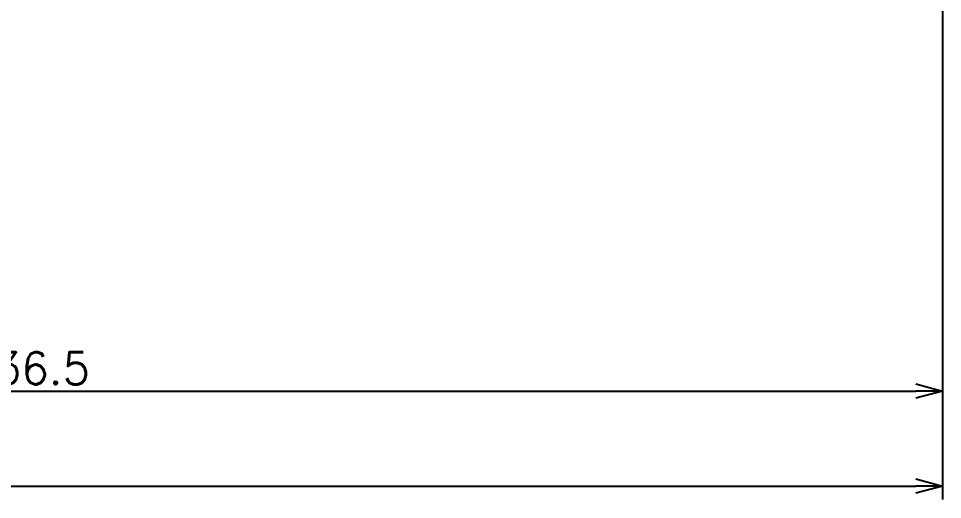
# Model space of a CAD drawing. Header units: millimetres. Extents: x 0 to 38884, y -3675 to 8056.
# Drawn here: x 27347 to 28211, y 3667 to 4116 of the extents above; entities that cross this region are included whole.
import ezdxf

# ---------------------------------------------------------------- set-up
doc = ezdxf.new("R2010")
doc.units = ezdxf.units.MM
doc.header["$LTSCALE"] = 2.4
doc.header["$PDMODE"] = 99
doc.header["$PDSIZE"] = 1
doc.layers.add('08_DIM', color=3, linetype='Continuous', lineweight=13)
doc.styles.add('KSS_TXT', font='txt.shx', dxfattribs={"bigfont": 'extfont2.shx'})
doc.dimstyles.new('KSS_DIM', dxfattribs={"dimscale": 2, "dimtxt": 3, "dimasz": 2.5, "dimexe": 1.25, "dimexo": 0.625, "dimtad": 1, "dimdsep": 46, "dimtxsty": 'KSS_TXT', "dimblk": 'OPEN30', "dimcen": 0, "dimazin": 2, "dimtfac": 0.75, "dimtmove": 0, "dimatfit": 3, "dimldrblk": 'OPEN30', "dimfxl": 1.25, "dimtolj": 1, "dimarcsym": 0})

# ---------------------------------------------------------------- blocks, each defined once
blk = doc.blocks.new('_Open30')
at = {"color": 0, "linetype": 'ByBlock', "lineweight": -2}
for p, q in [((-1, 0.268), (0, 0)), ((0, 0), (-1, -0.268)), ((0, 0), (-1, 0))]:
    blk.add_line(p, q, dxfattribs=at)
blk = doc.blocks.new('*D1185')
at = {"layer": '08_DIM', "color": 0, "lineweight": -2, "transparency": 16777216}
for p, q in [((28211.21, 4437.44), (28211.21, 3666.91)), ((24931.71, 3879.94), (24931.71, 3666.91)), ((24956.71, 3679.41), (28186.21, 3679.41))]:
    blk.add_line(p, q, dxfattribs=at)
at = {"layer": 'Defpoints', "color": 0, "transparency": 16777216}
for p in [(28211.21, 4443.69), (24931.71, 3886.19), (28211.21, 3679.41)]:
    blk.add_point(p, dxfattribs=at)
at = {"layer": '08_DIM', "color": 0, "lineweight": -2, "transparency": 16777216, "xscale": 25, "yscale": 25, "zscale": 25, "rotation": 180}
blk.add_blockref('_Open30', (24931.71, 3679.41), dxfattribs=at)
at = {"layer": '08_DIM', "color": 0, "lineweight": -2, "transparency": 16777216, "xscale": 25, "yscale": 25, "zscale": 25}
blk.add_blockref('_Open30', (28211.21, 3679.41), dxfattribs=at)
at = {"layer": '08_DIM', "color": 0, "transparency": 16777216, "insert": (26571.46, 3700.66), "char_height": 30, "attachment_point": 5, "style": 'KSS_TXT'}
blk.add_mtext('\\A1;3279.5', dxfattribs=at)
blk = doc.blocks.new('*D1196')
at = {"layer": '08_DIM', "color": 0, "lineweight": -2, "transparency": 16777216}
for p, q in [((28211.21, 4437.44), (28211.21, 3755.72)), ((26474.71, 4409.94), (26474.71, 3755.72)), ((26499.71, 3768.22), (28186.21, 3768.22))]:
    blk.add_line(p, q, dxfattribs=at)
at = {"layer": 'Defpoints', "color": 0, "transparency": 16777216}
for p in [(28211.21, 4443.69), (26474.71, 4416.19), (28211.21, 3768.22)]:
    blk.add_point(p, dxfattribs=at)
at = {"layer": '08_DIM', "color": 0, "lineweight": -2, "transparency": 16777216, "xscale": 25, "yscale": 25, "zscale": 25, "rotation": 180}
blk.add_blockref('_Open30', (26474.71, 3768.22), dxfattribs=at)
at = {"layer": '08_DIM', "color": 0, "lineweight": -2, "transparency": 16777216, "xscale": 25, "yscale": 25, "zscale": 25}
blk.add_blockref('_Open30', (28211.21, 3768.22), dxfattribs=at)
at = {"layer": '08_DIM', "color": 0, "transparency": 16777216, "insert": (27342.96, 3789.47), "char_height": 30, "attachment_point": 5, "style": 'KSS_TXT'}
blk.add_mtext('\\A1;1736.5', dxfattribs=at)

msp = doc.modelspace()

# ---------------------------------------------------------------- dimensions: what is measured, and where the dimension line sits
at = {"layer": '08_DIM'}
for base, p1, picture, middle in [((28211.2122, 3679.4117), (24931.7122, 3886.1912), '*D1185', (26571.4622, 3700.6617)), ((28211.2122, 3768.224), (26474.7122, 4416.1912), '*D1196', (27342.9622, 3789.474))]:
    dim = msp.add_linear_dim(base=base, p1=p1, p2=(28211.2122, 4443.6912), dimstyle='KSS_DIM', override={"dimscale": 10, "dimarcsym": 1}, dxfattribs=at)
    dim.commit()
    dim.dimension.update_dxf_attribs({"geometry": picture, "text_midpoint": middle})

doc.saveas('drawing.dxf')
